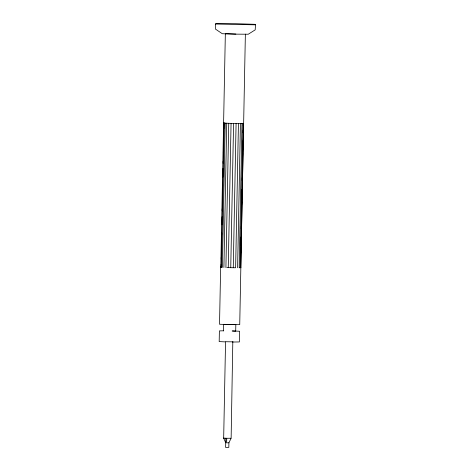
<?xml version="1.0" encoding="UTF-8"?>
<svg xmlns="http://www.w3.org/2000/svg" width="471" height="471" viewBox="0 0 471 471"><rect width="100%" height="100%" fill="white"/><g stroke="black" fill="none" stroke-linecap="round" stroke-linejoin="round"><path stroke-width="0.71" d="M215.553 24.039L215.459 29.084L222.294 33.718L235.188 34.136L248.258 34.236L255.182 29.867L255.541 24.339L235.812 23.703L215.818 23.55L215.553 24.039L255.282 24.822L255.541 24.339M220.646 266.963L219.527 324.248L230.46 324.66M221.14 264.366L221.082 267.298L220.775 267.263L225.344 33.782M221.24 259.238L221.288 257.042M221.441 248.988L221.6 240.928M221.717 235.07L221.759 232.874M221.918 224.82L222.076 216.76M222.188 210.902L222.23 208.706M222.389 200.646L222.547 192.592M222.648 187.464L222.706 184.538M222.848 177.214L223.019 168.424M223.119 163.296L223.166 161.1M223.319 153.04L223.495 144.256M223.595 139.128L223.637 136.931M223.796 128.871L223.908 123.013L223.601 122.978L224.249 122.966M223.908 123.013L223.595 123.037L224.231 123.072L221.447 267.387M222.371 267.428L225.191 123.143L224.231 123.072M223.902 267.499L226.728 123.214L225.191 123.143M225.909 267.569L228.735 123.29L226.728 123.214M225.556 341.699L223.672 438.148L225.75 442.84M241.994 123.473L239.168 267.758L240.793 267.711L243.619 123.431L238.444 123.479L235.624 267.764L232.079 267.728L228.247 267.64L231.067 123.355L228.735 123.29M230.925 438.254L226.734 438.277L226.639 442.864L228.906 442.758L231.131 438.277L232.809 341.805M230.755 267.693L233.581 123.414L231.067 123.355M228.906 442.758L228.818 447.344L225.621 447.426L225.839 438.254M233.263 267.734L236.089 123.455L238.444 123.479M237.62 267.769L240.445 123.484M240.151 267.722L242.977 123.443M240.793 267.711L240.487 267.675L240.616 261.087M240.775 253.027L240.828 250.101M240.916 245.703L241.087 236.919M241.246 228.859L241.305 225.933M241.387 221.535L241.546 213.481M241.717 204.691L241.776 201.759M241.864 197.367L242.023 189.313M242.194 180.523L242.247 177.591M242.335 173.198L242.494 165.138M242.665 156.354L242.724 153.422M242.795 149.76L242.965 140.97M243.124 132.916L243.183 129.984M243.266 125.592L243.313 123.396L243.625 123.373L242.983 123.331M245.373 34.118L239.733 324.607L223.425 324.319L223.372 330.93M232.968 341.852L225.768 341.722M240.487 267.675L240.799 267.658L240.157 267.616M224.013 438.112L223.672 438.148L226.769 438.277M220.775 267.263L221.423 267.251M223.725 330.783L219.392 330.895L219.186 341.581L224.955 341.875M236.089 123.455L233.581 123.414M231.726 324.596L235.83 324.537L235.7 331.19L232.156 331.007M232.709 342.034L239.392 341.94L239.604 331.254L232.568 330.93M226.898 267.61L228.247 267.64M235.865 34.053L225.415 33.694M243.313 123.396L243.619 123.431"/></g></svg>
